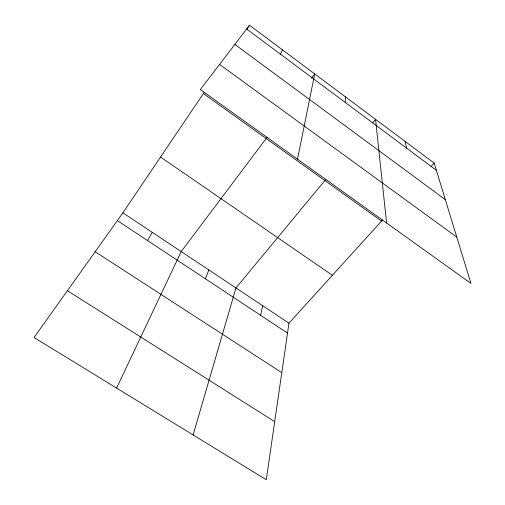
<?xml version="1.0" encoding="UTF-8"?>
<svg xmlns="http://www.w3.org/2000/svg" width="505" height="505" viewBox="0 0 505 505"><rect width="100%" height="100%" fill="white"/><g stroke="black" fill="none" stroke-linecap="round" stroke-linejoin="round"><path stroke-width="0.76" d="M345.25 102.439L345.414 96.834M382.575 219.959L288.955 323.181L266.293 479.75L34.05 337.529L122.885 212.832L204.273 92.276M297.508 159.17L314.703 73.9L311.415 78.281M260.612 315.303L262.669 305.714M193.106 434.931L235.955 287.964L325.858 179.357M205.447 278.829L208.805 269.923M280.515 54.224L282.44 49.818M116.598 388.08L181.207 251.585L267.107 137.259M147.523 240.531L152.295 232.376M246.459 29.795L249.527 25.25L434.161 163.083L470.95 283.431L200.34 89.555L249.527 25.25M372.557 122.949L375.55 119.331L386.596 222.995M430.992 166.581L434.161 163.083M67.411 290.703L274.707 421.637M95.161 251.749L281.79 372.671M117.362 220.59L287.522 333.092M122.885 212.832L288.955 323.181M160.552 157.042L332.385 275.301M203.395 93.583L381.534 221.114M219.574 64.406L456.798 237.129M234.863 44.421L445.334 199.639M246.655 29.012L436.37 170.299M405.13 141.406L406.576 148.11"/></g></svg>
